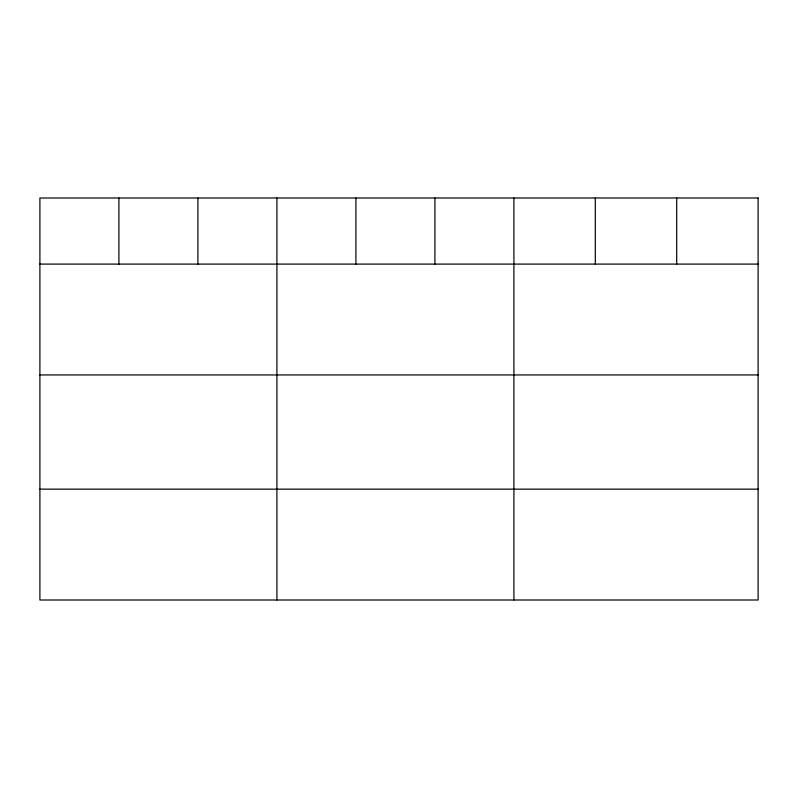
<?xml version="1.0" encoding="UTF-8"?>
<svg xmlns="http://www.w3.org/2000/svg" width="798" height="798" viewBox="0 0 798 798"><rect width="100%" height="100%" fill="white"/><g stroke="black" fill="none" stroke-linecap="round" stroke-linejoin="round"><path stroke-width="1.2" d="M39.9 264.098L758.1 264.098M39.9 374.94L758.1 374.94M39.9 489.154L758.1 489.154M676.704 197.994L676.704 264.098M595.308 197.994L595.308 264.098M513.912 197.994L513.912 600.006M434.91 197.994L434.91 264.098M355.908 197.994L355.908 264.098M276.906 197.994L276.906 600.006M197.904 197.994L197.904 264.098M118.902 197.994L118.902 264.098M758.1 197.994L39.9 197.994L39.9 600.006L758.1 600.006L758.1 197.994"/></g></svg>
